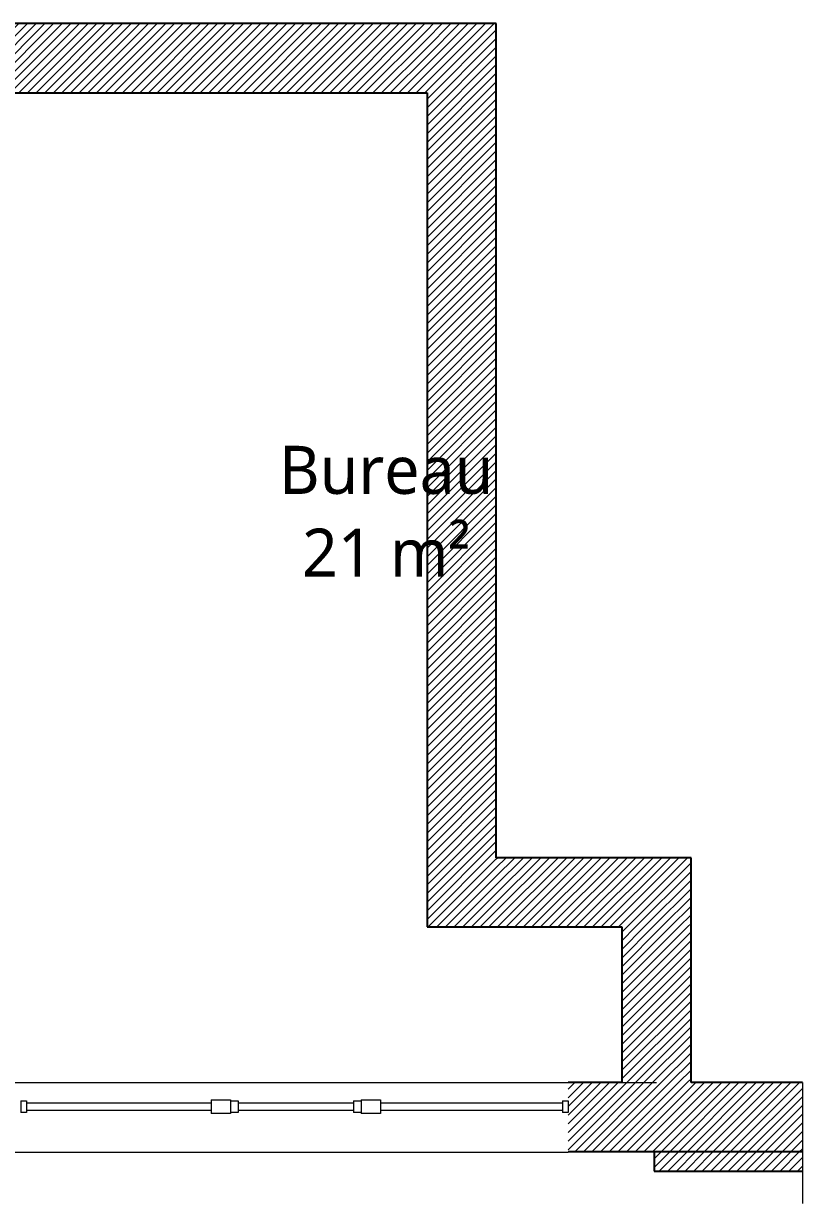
# Model space of a CAD drawing. Header units: millimetres. Extents: x -14819 to 43195, y -10328 to 20814.
# Drawn here: x 18508 to 18913, y 3434 to 4048 of the extents above; entities that cross this region are included whole.
import ezdxf

# ---------------------------------------------------------------- set-up
doc = ezdxf.new("R2010")
doc.units = ezdxf.units.MM
doc.layers.add('10 - Hachures', color=7, linetype='Continuous', lineweight=18, true_color=0x646464)
for name, color, linetype, lineweight in [('Lignes', 92, 'Continuous', 9), ('Légendes', 250, 'Continuous', 5), ('Mur_coupe', 7, 'Continuous', 25), ('Z', 7, 'Continuous', 9)]:
    doc.layers.add(name, color=color, linetype=linetype, lineweight=lineweight)
doc.styles.add('Trebuchet MS', font='trebuc.ttf', dxfattribs={"height": 0.492308})

# ---------------------------------------------------------------- blocks, each defined once
blk = doc.blocks.new('Panneau système - Vitré 2-1854522-Existant Niv_ 1')
at = {"layer": 'Z'}
for p, q in [((-0.4729, 0.02), (0.4729, 0.02)), ((-0.4729, -0.02), (-0.4729, 0.02)), ((0.4729, -0.02), (0.4729, 0.02)), ((0.4729, -0.02), (-0.4729, -0.02))]:
    blk.add_line(p, q, dxfattribs=at)
blk = doc.blocks.new('Panneau système - Vitré 2-1845332-Existant Niv_ 1')
at = {"layer": 'Z'}
for p, q in [((-0.3, 0.02), (0.3, 0.02)), ((-0.3, -0.02), (-0.3, 0.02)), ((0.3, -0.02), (0.3, 0.02)), ((0.3, -0.02), (-0.3, -0.02))]:
    blk.add_line(p, q, dxfattribs=at)
blk = doc.blocks.new('Panneau système - Vitré 2-1854438-Existant Niv_ 1')
at = {"layer": 'Z'}
for p, q in [((-0.48, 0.02), (0.48, 0.02)), ((-0.48, -0.02), (-0.48, 0.02)), ((0.48, -0.02), (0.48, 0.02)), ((0.48, -0.02), (-0.48, -0.02))]:
    blk.add_line(p, q, dxfattribs=at)
blk = doc.blocks.new('Meneau rectangulaire - P 30 gris-1854496-Existant Niv_ 1')
at = {"layer": 'Z'}
for p, q in [((0, 0.03), (-0.03, 0.03)), ((-0.03, 0.03), (-0.03, -0.03)), ((0, 0.03), (0, -0.03)), ((-0.03, -0.03), (0, -0.03))]:
    blk.add_line(p, q, dxfattribs=at)
blk = doc.blocks.new('Meneau rectangulaire - P 50 gris-1845323-Existant Niv_ 1')
at = {"layer": 'Z'}
for p, q in [((0.02, 0.03), (-0.02, 0.03)), ((-0.02, 0.03), (-0.02, -0.03)), ((0.02, 0.03), (0.02, -0.03)), ((-0.02, -0.03), (0.02, -0.03))]:
    blk.add_line(p, q, dxfattribs=at)
blk = doc.blocks.new('Meneau rectangulaire - P 100 gris-1845324-Existant Niv_ 1')
at = {"layer": 'Z'}
for p, q in [((0.05, 0.035), (-0.05, 0.035)), ((-0.05, 0.035), (-0.05, -0.035)), ((0.05, 0.035), (0.05, -0.035)), ((-0.05, -0.035), (0.05, -0.035))]:
    blk.add_line(p, q, dxfattribs=at)

msp = doc.modelspace()

# ---------------------------------------------------------------- hatches: boundary and pattern name
at = {"layer": '10 - Hachures'}
h = msp.add_hatch(dxfattribs=at)
h.set_pattern_fill('ANSI31', color=256, style=0)
h.paths.add_polyline_path([(18717.94, 4047.58), (18404.06, 4047.58), (18403.52, 4011.58), (18717.94, 4011.58)], flags=0)
h = msp.add_hatch(dxfattribs=at)
h.set_pattern_fill('ANSI31', color=256, style=0)
h.paths.add_polyline_path([(18717.94, 4047.58), (18717.94, 3577.88), (18753.94, 3577.88), (18753.94, 4047.58)], flags=0)
h = msp.add_hatch(dxfattribs=at)
h.set_pattern_fill('ANSI31', color=256, style=0)
h.paths.add_polyline_path([(18791.29, 3613.88), (18753.94, 3613.88), (18753.94, 3577.88), (18855.14, 3577.88), (18855.14, 3613.88)], flags=0)
h = msp.add_hatch(dxfattribs=at)
h.set_pattern_fill('ANSI31', color=256, style=0)
h.paths.add_polyline_path([(18819.14, 3577.88), (18819.14, 3496.9), (18855.14, 3496.9), (18855.14, 3577.88)], flags=0)
h = msp.add_hatch(dxfattribs=at)
h.set_pattern_fill('ANSI31', color=256, style=0)
h.paths.add_polyline_path([(18819.14, 3496.9), (18791.29, 3496.9), (18791.29, 3460.9), (18913.04, 3460.9), (18913.04, 3496.9), (18834.54, 3496.9)], flags=0)
h = msp.add_hatch(dxfattribs=at)
h.set_pattern_fill('ANSI31', color=256, style=0)
h.paths.add_polyline_path([(18836.04, 3460.9), (18836.04, 3450.9), (18913.04, 3450.9), (18913.04, 3460.9), (18855.14, 3460.9)], flags=0)

# ---------------------------------------------------------------- linework, layer by layer
at = {"layer": 'Lignes'}
for p, q in [((16680.96, 3496.9), (18837.14, 3496.9)), ((18913.04, 3496.9), (18913.04, 3434.11)), ((18791.29, 3460.6), (16677.06, 3460.9))]:
    msp.add_line(p, q, dxfattribs=at)
at = {"layer": 'Mur_coupe'}
for p, q in [((18753.94, 4047.58), (18404.06, 4047.58)), ((18753.94, 3613.88), (18753.94, 4047.58)), ((18403.52, 4011.58), (18717.94, 4011.58)), ((18407.22, 4011.58), (18717.94, 4011.58)), ((18717.94, 4011.58), (18717.94, 3577.88)), ((18717.94, 4011.58), (18717.94, 3577.88)), ((18855.14, 3613.88), (18753.94, 3613.88)), ((18855.14, 3496.9), (18855.14, 3613.88)), ((18717.94, 3577.88), (18819.14, 3577.88)), ((18819.14, 3577.88), (18819.14, 3496.9)), ((18819.14, 3496.9), (18791.29, 3496.9)), ((18913.04, 3496.9), (18855.14, 3496.9)), ((18913.04, 3460.9), (18791.29, 3460.9)), ((18836.04, 3460.9), (18836.04, 3450.9)), ((18913.04, 3460.9), (18836.04, 3460.9)), ((18836.04, 3450.9), (18913.04, 3450.9))]:
    msp.add_line(p, q, dxfattribs=at)

# ---------------------------------------------------------------- block references
at = {"layer": 'Z', "extrusion": (0, 0, -1), "xscale": 100, "yscale": 100, "zscale": 100}
for name, p in [('Meneau rectangulaire - P 30 gris-1854496-Existant Niv_ 1', (-18506.71, 3484.4)), ('Meneau rectangulaire - P 100 gris-1845324-Existant Niv_ 1', (-18610.71, 3484.4)), ('Meneau rectangulaire - P 50 gris-1845323-Existant Niv_ 1', (-18617.71, 3484.4)), ('Meneau rectangulaire - P 50 gris-1845323-Existant Niv_ 1', (-18681.71, 3484.4)), ('Meneau rectangulaire - P 100 gris-1845324-Existant Niv_ 1', (-18688.71, 3484.4)), ('Meneau rectangulaire - P 30 gris-1854496-Existant Niv_ 1', (-18788.29, 3484.4))]:
    msp.add_blockref(name, p, dxfattribs=at)
at = {"layer": 'Z', "xscale": 100, "yscale": 100, "zscale": 100, "rotation": 180}
for name, p in [('Panneau système - Vitré 2-1854438-Existant Niv_ 1', (18557.71, 3484.4)), ('Panneau système - Vitré 2-1845332-Existant Niv_ 1', (18649.71, 3484.4)), ('Panneau système - Vitré 2-1854522-Existant Niv_ 1', (18741, 3484.4))]:
    msp.add_blockref(name, p, dxfattribs=at)

# ---------------------------------------------------------------- texts
at = {"layer": 'Légendes', "color": 7, "insert": (18696.69, 3794.02), "char_height": 25, "width": 335.806, "attachment_point": 5, "line_spacing_factor": 1.032839, "style": 'Trebuchet MS'}
msp.add_mtext('Bureau\\P21 m²', dxfattribs=at)

doc.saveas('drawing.dxf')
